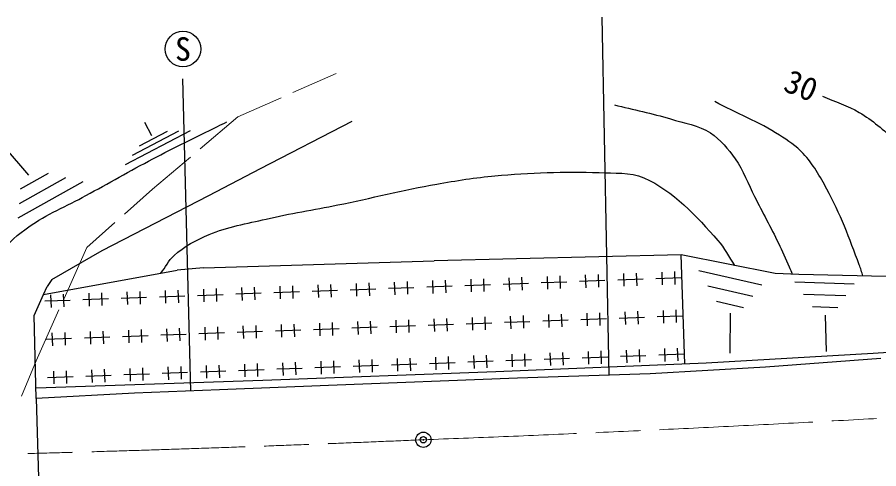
# Model space of a CAD drawing. Units: millimetres, scale not verified. Extents: x 40000 to 680000, y 20000 to 380000.
# Drawn here: x 340239 to 407659, y 276658 to 311955 of the extents above; entities that cross this region are included whole.
import ezdxf
from ezdxf.enums import TextEntityAlignment as Align

# ---------------------------------------------------------------- set-up
doc = ezdxf.new("R2010")
doc.units = ezdxf.units.MM
doc.header["$LTSCALE"] = 1000
doc.header["$PDMODE"] = 32
doc.header["$PDSIZE"] = 500
doc.linetypes.add('CHAIN', pattern=[18.5, 12, -1.5, 3.5, -1.5])
for name, color, linetype, lineweight in [('M-BGD', 7, 'Continuous', 25), ('M-BMK', 2, 'CHAIN', 13), ('M-BMK-HTXT', 7, 'Continuous', 13), ('M-BMK-SRVR', 3, 'Continuous', 25), ('M-STR-STR1', 1, 'Continuous', 25), ('M-STR-STRC', 7, 'Continuous', 25)]:
    doc.layers.add(name, color=color, linetype=linetype, lineweight=lineweight)
doc.styles.add('ＭＳ ゴシック', font='')
doc.styles.get('ＭＳ ゴシック').set_extended_font_data('MS Gothic')

msp = doc.modelspace()

# ---------------------------------------------------------------- linework, layer by layer
at = {"layer": 'M-BGD'}
for p, q in [((350761, 302677), (350229, 303721)), ((359286, 300123), (366461, 303837)), ((353774, 303078), (348693, 300419)), ((352871, 303046), (349242, 301147)), ((351968, 303014), (349790, 301875)), ((341138, 299617), (339239, 301820)), ((355235, 298013), (359286, 300123)), ((344008, 299406), (340378, 297380)), ((342649, 299735), (340471, 298520)), ((345367, 299077), (340286, 296240)), ((346878, 293708), (355235, 298013)), ((342953, 291462), (346878, 293708)), ((392206, 293370), (372872, 292905)), ((392494, 284862), (392206, 293370)), ((399550, 291935), (392206, 293370)), ((354813, 292358), (372872, 292905)), ((342302, 290275), (352760, 292176)), ((354813, 292358), (352760, 292176)), ((388741, 290959), (388704, 291955)), ((390733, 291033), (390697, 292029)), ((391730, 291069), (391693, 292066)), ((393580, 292157), (398514, 291030)), ((401407, 291851), (399550, 291935)), ((342953, 291462), (342587, 290897)), ((369811, 290261), (369775, 291257)), ((370808, 290297), (370771, 291294)), ((372800, 290371), (372764, 291367)), ((373797, 290408), (373760, 291404)), ((375789, 290481), (375752, 291477)), ((376785, 290518), (376749, 291514)), ((378778, 290591), (378741, 291588)), ((379774, 290628), (379738, 291625)), ((383243, 291255), (381250, 291182)), ((381767, 290702), (381730, 291698)), ((382763, 290739), (382726, 291735)), ((386232, 291365), (384239, 291292)), ((384756, 290812), (384719, 291808)), ((385752, 290849), (385715, 291845)), ((389221, 291476), (387228, 291402)), ((387745, 290922), (387708, 291919)), ((392210, 291586), (390217, 291512)), ((401095, 291260), (405733, 291121)), ((408244, 291682), (401407, 291851)), ((342302, 290275), (342587, 290897)), ((351878, 289599), (351841, 290595)), ((352875, 289635), (352838, 290632)), ((354867, 289709), (354830, 290705)), ((355863, 289746), (355827, 290742)), ((357856, 289819), (357819, 290816)), ((358852, 289856), (358816, 290852)), ((360845, 289930), (360808, 290926)), ((361841, 289966), (361804, 290963)), ((365310, 290593), (363317, 290520)), ((363834, 290040), (363797, 291036)), ((364830, 290077), (364793, 291073)), ((368299, 290704), (366306, 290630)), ((366823, 290150), (366786, 291147)), ((367819, 290187), (367782, 291183)), ((371287, 290814), (369295, 290740)), ((374276, 290924), (372284, 290851)), ((377265, 291034), (375273, 290961)), ((380254, 291145), (378262, 291071)), ((394276, 290956), (397800, 290151)), ((342912, 289268), (342875, 290264)), ((343908, 289305), (343871, 290301)), ((347377, 289931), (345384, 289858)), ((345901, 289378), (345864, 290374)), ((346897, 289415), (346860, 290411)), ((350365, 290042), (348373, 289968)), ((348889, 289488), (348853, 290485)), ((349886, 289525), (349849, 290521)), ((353354, 290152), (351362, 290078)), ((356343, 290262), (354351, 290189)), ((359332, 290373), (357339, 290299)), ((362321, 290483), (360328, 290409)), ((401781, 290295), (405094, 290196)), ((344388, 289821), (342395, 289748)), ((394972, 289754), (397086, 289271)), ((402467, 289330), (404455, 289271)), ((378888, 287603), (378852, 288599)), ((379885, 287639), (379848, 288636)), ((381877, 287713), (381840, 288709)), ((382873, 287750), (382837, 288746)), ((384866, 287823), (384829, 288820)), ((385862, 287860), (385826, 288856)), ((387855, 287934), (387818, 288930)), ((388851, 287970), (388814, 288967)), ((392320, 288597), (390327, 288524)), ((390844, 288044), (390807, 289040)), ((391840, 288081), (391803, 289077)), ((396023, 288819), (395995, 285697)), ((403477, 288670), (403547, 285836)), ((360955, 286941), (360918, 287937)), ((361951, 286978), (361915, 287974)), ((363944, 287051), (363907, 288047)), ((364940, 287088), (364904, 288084)), ((366933, 287161), (366896, 288158)), ((367929, 287198), (367892, 288194)), ((369922, 287272), (369885, 288268)), ((370918, 287308), (370881, 288305)), ((374387, 287935), (372394, 287862)), ((372911, 287382), (372874, 288378)), ((373907, 287419), (373870, 288415)), ((377376, 288046), (375383, 287972)), ((375899, 287492), (375863, 288489)), ((376896, 287529), (376859, 288525)), ((380364, 288156), (378372, 288082)), ((383353, 288266), (381361, 288193)), ((386342, 288377), (384350, 288303)), ((389331, 288487), (387338, 288413)), ((343022, 286279), (342985, 287275)), ((344018, 286316), (343981, 287312)), ((346011, 286389), (345974, 287386)), ((347007, 286426), (346970, 287422)), ((349000, 286500), (348963, 287496)), ((349996, 286536), (349959, 287533)), ((351989, 286610), (351952, 287606)), ((352985, 286647), (352948, 287643)), ((356453, 287273), (354461, 287200)), ((354977, 286720), (354941, 287716)), ((355974, 286757), (355937, 287753)), ((359442, 287384), (357450, 287310)), ((357966, 286830), (357930, 287827)), ((358963, 286867), (358926, 287864)), ((362431, 287494), (360439, 287421)), ((365420, 287604), (363427, 287531)), ((368409, 287715), (366416, 287641)), ((371398, 287825), (369405, 287751)), ((344498, 286832), (342505, 286759)), ((347487, 286943), (345494, 286869)), ((350476, 287053), (348483, 286979)), ((353465, 287163), (351472, 287090)), ((407231, 285689), (427236, 286955)), ((385973, 284871), (385936, 285867)), ((387965, 284945), (387928, 285941)), ((388962, 284981), (388925, 285978)), ((390954, 285055), (390917, 286051)), ((391950, 285092), (391914, 286088)), ((368039, 284209), (368003, 285206)), ((370032, 284283), (369995, 285279)), ((371028, 284320), (370992, 285316)), ((373021, 284393), (372984, 285389)), ((374017, 284430), (373980, 285426)), ((376010, 284503), (375973, 285500)), ((377006, 284540), (376969, 285537)), ((378999, 284614), (378962, 285610)), ((379995, 284651), (379958, 285647)), ((383464, 285277), (381471, 285204)), ((381988, 284724), (381951, 285720)), ((382984, 284761), (382947, 285757)), ((386452, 285388), (384460, 285314)), ((384976, 284834), (384940, 285831)), ((389441, 285498), (387449, 285424)), ((392430, 285608), (390438, 285535)), ((394148, 284929), (407231, 285689)), ((407822, 285267), (398790, 284592)), ((350106, 283547), (350070, 284544)), ((352099, 283621), (352062, 284617)), ((353095, 283658), (353058, 284654)), ((355088, 283731), (355051, 284728)), ((356084, 283768), (356047, 284764)), ((358077, 283842), (358040, 284838)), ((359073, 283878), (359036, 284875)), ((361065, 283952), (361029, 284948)), ((362062, 283989), (362025, 284985)), ((365530, 284616), (363538, 284542)), ((364054, 284062), (364018, 285059)), ((365051, 284099), (365014, 285095)), ((368519, 284726), (366527, 284652)), ((367043, 284173), (367006, 285169)), ((371508, 284836), (369516, 284763)), ((374497, 284946), (372504, 284873)), ((377486, 285057), (375493, 284983)), ((377688, 284254), (394148, 284929)), ((380475, 285167), (378482, 285094)), ((398790, 284592), (389758, 284085)), ((344608, 283843), (342616, 283770)), ((343132, 283290), (343096, 284286)), ((344129, 283327), (344092, 284323)), ((347597, 283954), (345605, 283880)), ((346121, 283400), (346084, 284397)), ((347117, 283437), (347081, 284433)), ((350586, 284064), (348593, 283990)), ((349110, 283511), (349073, 284507)), ((353575, 284174), (351582, 284101)), ((356564, 284285), (354571, 284211)), ((359553, 284395), (357560, 284321)), ((359455, 283579), (377688, 284254)), ((362542, 284505), (360549, 284432)), ((389758, 284085), (379376, 283748)), ((341729, 282988), (359455, 283579)), ((379376, 283748), (364604, 283157)), ((349410, 282566), (341729, 282144)), ((356079, 282819), (349410, 282566)), ((364604, 283157), (356079, 282819))]:
    msp.add_line(p, q, dxfattribs=at)
for points, knots in [([(403264, 305779), (404221, 305357), (405238, 305051), (406134, 304513), (407147, 303903), (408077, 303147), (408919, 302318), (409618, 301631), (410194, 300827), (410776, 300039), (411740, 298733), (412583, 297342), (413478, 295987), (413959, 295258), (414607, 294612), (414912, 293792), (415178, 293079), (415116, 292283), (415217, 291529)], [0, 0, 0, 0, 1, 1, 1, 2, 2, 2, 3, 3, 3, 4, 4, 4, 5, 5, 5, 6, 6, 6, 6]), ([(386973, 305103), (388436, 304738), (389918, 304439), (391362, 304006), (392419, 303689), (393558, 303506), (394485, 302909), (395272, 302402), (395884, 301644), (396427, 300883), (397070, 299981), (397441, 298914), (397946, 297929), (398566, 296719), (399212, 295523), (399803, 294299), (400099, 293687), (400372, 293064), (400647, 292442), (400731, 292254), (400811, 292064), (400892, 291874)], [0, 0, 0, 0, 1, 1, 1, 2, 2, 2, 3, 3, 3, 4, 4, 4, 5, 5, 5, 6, 6, 6, 7, 7, 7, 7]), ([(406420, 291727), (406325, 292022), (406243, 292321), (406134, 292611), (405381, 294617), (404622, 296635), (403602, 298519), (403070, 299501), (402506, 300489), (401745, 301305), (401211, 301877), (400547, 302320), (399888, 302740), (398285, 303761), (396511, 304484), (394823, 305357)], [0, 0, 0, 0, 1, 1, 1, 2, 2, 2, 3, 3, 3, 4, 4, 4, 5, 5, 5, 5]), ([(337406, 289013), (337581, 289818), (337663, 290649), (337931, 291429), (338184, 292167), (338480, 292912), (338944, 293539), (339535, 294340), (340330, 294984), (341138, 295565), (342519, 296557), (344121, 297196), (345612, 298013), (347357, 298969), (349083, 299960), (350845, 300883), (352517, 301759), (354220, 302574), (355910, 303415), (356153, 303536), (356397, 303657), (356641, 303777)], [0, 0, 0, 0, 1, 1, 1, 2, 2, 2, 3, 3, 3, 4, 4, 4, 5, 5, 5, 6, 6, 6, 7, 7, 7, 7]), ([(351479, 291943), (351822, 292404), (352082, 292941), (352508, 293326), (353300, 294044), (354274, 294558), (355258, 294977), (356676, 295579), (358219, 295830), (359720, 296178), (361573, 296610), (363457, 296899), (365322, 297279), (367906, 297804), (370466, 298450), (373063, 298908), (374577, 299175), (376096, 299428), (377627, 299560), (380334, 299794), (383061, 299921), (385776, 299805), (386950, 299754), (388201, 299865), (389280, 299397), (391597, 298394), (393380, 296388), (395065, 294508), (395589, 293924), (395941, 293206), (396379, 292555)], [0, 0, 0, 0, 1, 1, 1, 2, 2, 2, 3, 3, 3, 4, 4, 4, 5, 5, 5, 6, 6, 6, 7, 7, 7, 8, 8, 8, 9, 9, 9, 10, 10, 10, 10])]:
    msp.add_open_spline(points, degree=3, knots=knots, dxfattribs=at)
at = {"layer": 'M-BMK'}
for centre, radius, start, end in [((299521, 2207636), 1930074, 272.15279, 275.12976), ((290287, 2175489), 1898324, 269.45044, 272.46775)]:
    msp.add_arc(centre, radius, start, end, dxfattribs=at)
at = {"layer": 'M-BMK-HTXT'}
for p, q in [((365195, 307551), (361811, 306064)), ((360898, 305663), (357514, 304175)), ((357514, 304175), (354551, 301670)), ((353790, 301026), (350827, 298521)), ((350827, 298521), (348634, 296572)), ((347889, 295910), (345696, 293961)), ((345696, 293961), (343913, 289979)), ((343506, 289069), (341723, 285086)), ((341723, 285086), (340574, 282322))]:
    msp.add_line(p, q, dxfattribs=at)
at = {"layer": 'M-BMK-SRVR'}
msp.add_circle((372023, 278925), 598, dxfattribs=at)
msp.add_point((372023, 278925), dxfattribs=at)
at = {"layer": 'M-STR-STR1'}
for p, q in [((341552, 288634), (342302, 290275)), ((341727, 282144), (341552, 288634)), ((341729, 282144), (342444, 256566))]:
    msp.add_line(p, q, dxfattribs=at)
at = {"layer": 'M-STR-STRC'}
for p, q in [((386566, 283978), (386005, 311955)), ((353832, 282734), (353203, 307151))]:
    msp.add_line(p, q, dxfattribs=at)
msp.add_circle((353206, 309472), 1393, dxfattribs=at)

# ---------------------------------------------------------------- texts
at = {"layer": 'M-BGD', "style": 'ＭＳ ゴシック'}
msp.add_text('30', height=1833, rotation=337.746, dxfattribs=at).set_placement((399878, 305733), align=Align.BOTTOM_LEFT)
at = {"layer": 'M-STR-STRC', "style": 'ＭＳ ゴシック'}
msp.add_text('S', height=1833, dxfattribs=at).set_placement((353206, 309472), align=Align.MIDDLE_CENTER)

doc.saveas('drawing.dxf')
